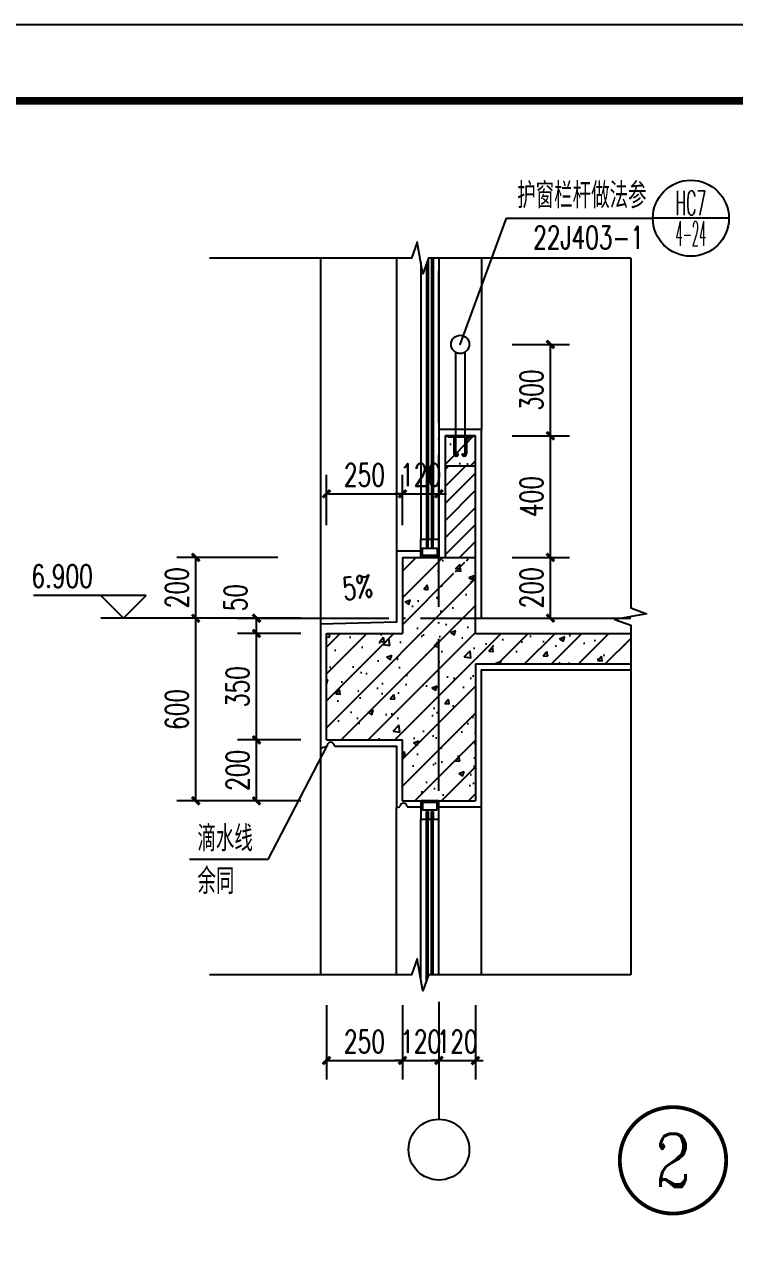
# Model space of a CAD drawing. Extents: x 79570 to 678837, y -1139230 to -612789.
# Drawn here: x 620368 to 625036, y -788711 to -780588 of the extents above; entities that cross this region are included whole.
import ezdxf
from ezdxf.enums import TextEntityAlignment as Align

# ---------------------------------------------------------------- set-up
doc = ezdxf.new("R2010")
doc.units = 0
doc.header["$LTSCALE"] = 1000
doc.header["$MEASUREMENT"] = 0
doc.linetypes.add('DOTE', pattern=[2.42, 2, -0.2, 0.02, -0.2])
for name, color, linetype in [('4', 4, 'Continuous'), ('A-剖-0.20mm.......SECT-L04', 42, 'Continuous'), ('A-剖-填充.........SECT-PATT', 156, 'Continuous'), ('A-立-护栏栏杆.....ELEV-RAIL', 123, 'Continuous'), ('A-立-线.18........ELEV-L.18', 153, 'Continuous'), ('A-通-结构剖线.....COMM-STRU-SECT', 20, 'Continuous'), ('A-通-轴线.........COMM-GRID', 27, 'DOTE'), ('A-通-门窗剖线.....COMM-GLAZ-SECT', 150, 'Continuous'), ('AXIS', 3, 'Continuous'), ('AXIS_TEXT', 7, 'Continuous'), ('DIM_ELEV', 3, 'Continuous'), ('DIM_IDEN', 210, 'Continuous'), ('DIM_LEAD', 3, 'Continuous'), ('DIM_SYMB', 3, 'Continuous'), ('PUB_DIM', 3, 'Continuous'), ('PUB_TEXT', 7, 'Continuous'), ('结-图框', 6, 'Continuous')]:
    doc.layers.add(name, color=color, linetype=linetype)
doc.layers.add('ys-notprint', color=7, linetype='Continuous', plot=False)
doc.styles.add('_TCH_DIM', font='SIMPLEX', dxfattribs={"bigfont": 'GBCBIG'})
doc.styles.add('_TCH_DIM_T3', font='SIMPLEX', dxfattribs={"width": 0.705882, "bigfont": 'GBCBIG'})
doc.styles.add('_TCH_LABEL', font='COMPLEX', dxfattribs={"bigfont": 'GBCBIG'})
doc.styles.add('COMPLEX', font='COMPLEX')
doc.styles.add('R5-WALL-DIMS-D$0$_TCH_DIM', font='SIMPLEX', dxfattribs={"bigfont": 'GBCBIG'})
doc.styles.add('蓝绿图框', font='', dxfattribs={"width": 0.7})
doc.styles.get('蓝绿图框').set_extended_font_data('SimSun')
doc.dimstyles.new('_TCH_ARCH&&25', dxfattribs={"dimtxt": 74.375, "dimasz": 25, "dimexe": 62.5, "dimexo": 75, "dimgap": 25, "dimtad": 1, "dimdec": 0, "dimzin": 0, "dimdsep": 46, "dimtxsty": '_TCH_DIM_T3', "dimblk": 'ARCHTICK', "dimcen": 0.09, "dimclrt": 7, "dimazin": 2, "dimtfac": 1, "dimtdec": 0, "dimtix": 1, "dimtmove": 2, "dimatfit": 3, "dimfxl": 1, "dimtolj": 1, "dimtzin": 0, "dimarcsym": 0})

# ---------------------------------------------------------------- blocks, each defined once
blk = doc.blocks.new('_AXISO')
blk.add_circle((0, 0), 0.5)
at = {"layer": 'AXIS_TEXT', "style": 'COMPLEX', "width": 1.041667}
blk.add_attdef('A', text='', height=0.56, dxfattribs=at).set_placement((-0.25, -0.28), (0.25, -0.28), align=Align.FIT)
blk = doc.blocks.new('A$C7B8302AA')
at = {"layer": 'A-通-门窗剖线.....COMM-GLAZ-SECT'}
for points in [[(-5.8, -58.3), (-5.8, 0), (-64.2, 0), (-64.2, -58.3), (-46.1, -58.3), (-46.1, -35), (-40.3, -35), (-40.3, -58.3), (-29.8, -58.3), (-29.8, -35), (-23.9, -35), (-23.9, -58.3)], [(-11.7, -29.2), (-11.7, -5.8), (-58.3, -5.8), (-58.3, -29.2), (-49, -29.2), (-49, -29.2), (-34.4, -29.2), (-34.4, -29.2), (-33.8, -29.2), (-33.8, -29.2), (-15.2, -29.2), (-15.2, -29.2)]]:
    blk.add_lwpolyline(points, close=True, dxfattribs=at)
blk = doc.blocks.new('全a80ym')
at = {"layer": 'A-立-护栏栏杆.....ELEV-RAIL'}
for p, q in [((-40, -5), (-40, 0)), ((-40, 0), (40, 0)), ((40, -5), (-40, -5)), ((-20.6, -5), (-20.6, -59.5)), ((-15.6, -5), (-15.6, -59.5)), ((15.6, -5), (15.6, -59.5)), ((20.6, -5), (20.6, -59.5)), ((40, 0), (40, -5)), ((-6, -59.5), (-11, -59.5)), ((6, -59.5), (11, -59.5))]:
    blk.add_line(p, q, dxfattribs=at)
for centre, radius in [((-13.3, -59.5), 7.28), ((-13.3, -59.5), 2.28), ((13.3, -59.5), 7.28), ((13.3, -59.5), 2.28)]:
    blk.add_arc(centre, radius, 180, 0, dxfattribs=at)
blk = doc.blocks.new('_ArchTick')
at = {"color": 0, "linetype": 'ByBlock', "const_width": 0.4}
blk.add_lwpolyline([(-0.5, -0.5), (0.5, 0.5)], dxfattribs=at)
blk = doc.blocks.new('*D3667')
at = {"layer": 'Defpoints', "color": 0, "transparency": 16777216}
for p in [(662391.4, -800630.9), (662641.4, -800630.9), (662641.4, -800888.3)]:
    blk.add_point(p, dxfattribs=at)
at = {"layer": 'PUB_DIM', "color": 0, "lineweight": -2, "transparency": 16777216}
for p, q in [((662391.4, -800705.9), (662391.4, -800950.8)), ((662641.4, -800705.9), (662641.4, -800950.8)), ((662391.4, -800888.3), (662641.4, -800888.3))]:
    blk.add_line(p, q, dxfattribs=at)
at = {"layer": 'PUB_DIM', "color": 0, "lineweight": -2, "transparency": 16777216, "xscale": 25, "yscale": 25, "zscale": 25, "rotation": 180}
blk.add_blockref('_ArchTick', (662391.4, -800888.3), dxfattribs=at)
at = {"layer": 'PUB_DIM', "color": 0, "lineweight": -2, "transparency": 16777216, "xscale": 25, "yscale": 25, "zscale": 25}
blk.add_blockref('_ArchTick', (662641.4, -800888.3), dxfattribs=at)
at = {"layer": 'PUB_DIM', "color": 7, "transparency": 16777216, "insert": (662516.4, -800826.1), "char_height": 74.38, "attachment_point": 5, "style": '_TCH_DIM_T3'}
blk.add_mtext('\\A1;250', dxfattribs=at)
blk = doc.blocks.new('*D3668')
at = {"layer": 'Defpoints', "color": 0, "transparency": 16777216}
for p in [(662641.4, -800630.9), (662761.4, -800630.9), (662761.4, -800888.3)]:
    blk.add_point(p, dxfattribs=at)
at = {"layer": 'PUB_DIM', "color": 0, "lineweight": -2, "transparency": 16777216}
for p, q in [((662641.4, -800705.9), (662641.4, -800950.8)), ((662761.4, -800705.9), (662761.4, -800950.8)), ((662641.4, -800888.3), (662616.4, -800888.3)), ((662641.4, -800888.3), (662761.4, -800888.3)), ((662761.4, -800888.3), (662786.4, -800888.3))]:
    blk.add_line(p, q, dxfattribs=at)
at = {"layer": 'PUB_DIM', "color": 0, "lineweight": -2, "transparency": 16777216, "xscale": 25, "yscale": 25, "zscale": 25}
blk.add_blockref('_ArchTick', (662641.4, -800888.3), dxfattribs=at)
at = {"layer": 'PUB_DIM', "color": 0, "lineweight": -2, "transparency": 16777216, "xscale": 25, "yscale": 25, "zscale": 25, "rotation": 180}
blk.add_blockref('_ArchTick', (662761.4, -800888.3), dxfattribs=at)
at = {"layer": 'PUB_DIM', "color": 7, "transparency": 16777216, "insert": (662701.4, -800826.1), "char_height": 74.38, "attachment_point": 5, "style": '_TCH_DIM_T3'}
blk.add_mtext('\\A1;120', dxfattribs=at)
blk = doc.blocks.new('*D3669')
at = {"layer": 'Defpoints', "color": 0, "transparency": 16777216}
for p in [(662761.4, -800630.9), (662881.4, -800630.9), (662881.4, -800888.3)]:
    blk.add_point(p, dxfattribs=at)
at = {"layer": 'PUB_DIM', "color": 0, "lineweight": -2, "transparency": 16777216}
for p, q in [((662761.4, -800705.9), (662761.4, -800950.8)), ((662881.4, -800705.9), (662881.4, -800950.8)), ((662761.4, -800888.3), (662736.4, -800888.3)), ((662761.4, -800888.3), (662881.4, -800888.3)), ((662881.4, -800888.3), (662906.4, -800888.3))]:
    blk.add_line(p, q, dxfattribs=at)
at = {"layer": 'PUB_DIM', "color": 0, "lineweight": -2, "transparency": 16777216, "xscale": 25, "yscale": 25, "zscale": 25}
blk.add_blockref('_ArchTick', (662761.4, -800888.3), dxfattribs=at)
at = {"layer": 'PUB_DIM', "color": 0, "lineweight": -2, "transparency": 16777216, "xscale": 25, "yscale": 25, "zscale": 25, "rotation": 180}
blk.add_blockref('_ArchTick', (662881.4, -800888.3), dxfattribs=at)
at = {"layer": 'PUB_DIM', "color": 7, "transparency": 16777216, "insert": (662821.4, -800826.1), "char_height": 74.38, "attachment_point": 5, "style": '_TCH_DIM_T3'}
blk.add_mtext('\\A1;120', dxfattribs=at)
blk = doc.blocks.new('*D3670')
at = {"layer": 'Defpoints', "color": 0, "transparency": 16777216}
for p in [(662161.4, -799434.5), (662382, -799434.5), (662382, -799484.5)]:
    blk.add_point(p, dxfattribs=at)
at = {"layer": 'PUB_DIM', "color": 0, "lineweight": -2, "transparency": 16777216}
for p, q in [((662307, -799434.5), (662098.9, -799434.5)), ((662161.4, -799484.5), (662161.4, -799434.5)), ((662307, -799484.5), (662098.9, -799484.5))]:
    blk.add_line(p, q, dxfattribs=at)
at = {"layer": 'PUB_DIM', "color": 0, "lineweight": -2, "transparency": 16777216, "xscale": 25, "yscale": 25, "zscale": 25}
for p, rotation in [((662161.4, -799434.5), 90), ((662161.4, -799484.5), 270)]:
    blk.add_blockref('_ArchTick', p, dxfattribs=dict(at, rotation=rotation))
at = {"layer": 'PUB_DIM', "color": 7, "transparency": 16777216, "insert": (662092.7, -799367), "char_height": 74.38, "attachment_point": 5, "rotation": 90, "style": '_TCH_DIM_T3'}
blk.add_mtext('\\A1;50', dxfattribs=at)
blk = doc.blocks.new('*D3671')
at = {"layer": 'Defpoints', "color": 0, "transparency": 16777216}
for p in [(662161.4, -799484.5), (662382, -799484.5), (662382, -799834.5)]:
    blk.add_point(p, dxfattribs=at)
at = {"layer": 'PUB_DIM', "color": 0, "lineweight": -2, "transparency": 16777216}
for p, q in [((662307, -799484.5), (662098.9, -799484.5)), ((662161.4, -799834.5), (662161.4, -799484.5)), ((662307, -799834.5), (662098.9, -799834.5))]:
    blk.add_line(p, q, dxfattribs=at)
at = {"layer": 'PUB_DIM', "color": 0, "lineweight": -2, "transparency": 16777216, "xscale": 25, "yscale": 25, "zscale": 25}
for p, rotation in [((662161.4, -799484.5), 90), ((662161.4, -799834.5), 270)]:
    blk.add_blockref('_ArchTick', p, dxfattribs=dict(at, rotation=rotation))
at = {"layer": 'PUB_DIM', "color": 7, "transparency": 16777216, "insert": (662099.2, -799659.5), "char_height": 74.38, "attachment_point": 5, "rotation": 90, "style": '_TCH_DIM_T3'}
blk.add_mtext('\\A1;350', dxfattribs=at)
blk = doc.blocks.new('*D3672')
at = {"layer": 'Defpoints', "color": 0, "transparency": 16777216}
for p in [(662161.4, -799834.5), (662382, -799834.5), (662382, -800034.5)]:
    blk.add_point(p, dxfattribs=at)
at = {"layer": 'PUB_DIM', "color": 0, "lineweight": -2, "transparency": 16777216}
for p, q in [((662307, -799834.5), (662098.9, -799834.5)), ((662161.4, -800034.5), (662161.4, -799834.5)), ((662307, -800034.5), (662098.9, -800034.5))]:
    blk.add_line(p, q, dxfattribs=at)
at = {"layer": 'PUB_DIM', "color": 0, "lineweight": -2, "transparency": 16777216, "xscale": 25, "yscale": 25, "zscale": 25}
for p, rotation in [((662161.4, -799834.5), 90), ((662161.4, -800034.5), 270)]:
    blk.add_blockref('_ArchTick', p, dxfattribs=dict(at, rotation=rotation))
at = {"layer": 'PUB_DIM', "color": 7, "transparency": 16777216, "insert": (662099.2, -799934.5), "char_height": 74.38, "attachment_point": 5, "rotation": 90, "style": '_TCH_DIM_T3'}
blk.add_mtext('\\A1;200', dxfattribs=at)
blk = doc.blocks.new('*D3673')
at = {"layer": 'Defpoints', "color": 0, "transparency": 16777216}
for p in [(661961.4, -799434.5), (662307, -799434.5), (662307, -800034.5)]:
    blk.add_point(p, dxfattribs=at)
at = {"layer": 'PUB_DIM', "color": 0, "lineweight": -2, "transparency": 16777216}
for p, q in [((662232, -799434.5), (661898.9, -799434.5)), ((661961.4, -800034.5), (661961.4, -799434.5)), ((662232, -800034.5), (661898.9, -800034.5))]:
    blk.add_line(p, q, dxfattribs=at)
at = {"layer": 'PUB_DIM', "color": 0, "lineweight": -2, "transparency": 16777216, "xscale": 25, "yscale": 25, "zscale": 25}
for p, rotation in [((661961.4, -799434.5), 90), ((661961.4, -800034.5), 270)]:
    blk.add_blockref('_ArchTick', p, dxfattribs=dict(at, rotation=rotation))
at = {"layer": 'PUB_DIM', "color": 7, "transparency": 16777216, "insert": (661899.2, -799734.5), "char_height": 74.38, "attachment_point": 5, "rotation": 90, "style": '_TCH_DIM_T3'}
blk.add_mtext('\\A1;600', dxfattribs=at)
blk = doc.blocks.new('*D3674')
at = {"layer": 'Defpoints', "color": 0, "transparency": 16777216}
for p in [(661961.4, -799234.5), (662307, -799234.5), (662307, -799434.5)]:
    blk.add_point(p, dxfattribs=at)
at = {"layer": 'PUB_DIM', "color": 0, "lineweight": -2, "transparency": 16777216}
for p, q in [((662232, -799234.5), (661898.9, -799234.5)), ((661961.4, -799434.5), (661961.4, -799234.5)), ((662232, -799434.5), (661898.9, -799434.5))]:
    blk.add_line(p, q, dxfattribs=at)
at = {"layer": 'PUB_DIM', "color": 0, "lineweight": -2, "transparency": 16777216, "xscale": 25, "yscale": 25, "zscale": 25}
for p, rotation in [((661961.4, -799234.5), 90), ((661961.4, -799434.5), 270)]:
    blk.add_blockref('_ArchTick', p, dxfattribs=dict(at, rotation=rotation))
at = {"layer": 'PUB_DIM', "color": 7, "transparency": 16777216, "insert": (661899.2, -799334.5), "char_height": 74.38, "attachment_point": 5, "rotation": 90, "style": '_TCH_DIM_T3'}
blk.add_mtext('\\A1;200', dxfattribs=at)
blk = doc.blocks.new('*D3675')
at = {"layer": 'Defpoints', "color": 0, "transparency": 16777216}
for p in [(662641.4, -799025.6), (662391.4, -799204), (662641.4, -799204)]:
    blk.add_point(p, dxfattribs=at)
at = {"layer": 'PUB_DIM', "color": 0, "lineweight": -2, "transparency": 16777216}
for p, q in [((662391.4, -799129), (662391.4, -798963.1)), ((662641.4, -799129), (662641.4, -798963.1)), ((662391.4, -799025.6), (662641.4, -799025.6))]:
    blk.add_line(p, q, dxfattribs=at)
at = {"layer": 'PUB_DIM', "color": 0, "lineweight": -2, "transparency": 16777216, "xscale": 25, "yscale": 25, "zscale": 25, "rotation": 180}
blk.add_blockref('_ArchTick', (662391.4, -799025.6), dxfattribs=at)
at = {"layer": 'PUB_DIM', "color": 0, "lineweight": -2, "transparency": 16777216, "xscale": 25, "yscale": 25, "zscale": 25}
blk.add_blockref('_ArchTick', (662641.4, -799025.6), dxfattribs=at)
at = {"layer": 'PUB_DIM', "color": 7, "transparency": 16777216, "insert": (662516.4, -798963.4), "char_height": 74.38, "attachment_point": 5, "style": '_TCH_DIM_T3'}
blk.add_mtext('\\A1;250', dxfattribs=at)
blk = doc.blocks.new('*D3676')
at = {"layer": 'Defpoints', "color": 0, "transparency": 16777216}
for p in [(662761.4, -799025.6), (662641.4, -799204), (662761.4, -799204)]:
    blk.add_point(p, dxfattribs=at)
at = {"layer": 'PUB_DIM', "color": 0, "lineweight": -2, "transparency": 16777216}
for p, q in [((662641.4, -799129), (662641.4, -798963.1)), ((662761.4, -799129), (662761.4, -798963.1)), ((662641.4, -799025.6), (662616.4, -799025.6)), ((662641.4, -799025.6), (662761.4, -799025.6)), ((662761.4, -799025.6), (662786.4, -799025.6))]:
    blk.add_line(p, q, dxfattribs=at)
at = {"layer": 'PUB_DIM', "color": 0, "lineweight": -2, "transparency": 16777216, "xscale": 25, "yscale": 25, "zscale": 25}
blk.add_blockref('_ArchTick', (662641.4, -799025.6), dxfattribs=at)
at = {"layer": 'PUB_DIM', "color": 0, "lineweight": -2, "transparency": 16777216, "xscale": 25, "yscale": 25, "zscale": 25, "rotation": 180}
blk.add_blockref('_ArchTick', (662761.4, -799025.6), dxfattribs=at)
at = {"layer": 'PUB_DIM', "color": 7, "transparency": 16777216, "insert": (662701.4, -798963.4), "char_height": 74.38, "attachment_point": 5, "style": '_TCH_DIM_T3'}
blk.add_mtext('\\A1;120', dxfattribs=at)
blk = doc.blocks.new('*D3677')
at = {"layer": 'Defpoints', "color": 0, "transparency": 16777216}
for p in [(662927, -799234.5), (663128.2, -799234.5), (662927, -799434.5)]:
    blk.add_point(p, dxfattribs=at)
at = {"layer": 'PUB_DIM', "color": 0, "lineweight": -2, "transparency": 16777216}
for p, q in [((663002, -799234.5), (663190.7, -799234.5)), ((663128.2, -799434.5), (663128.2, -799234.5)), ((663002, -799434.5), (663190.7, -799434.5))]:
    blk.add_line(p, q, dxfattribs=at)
at = {"layer": 'PUB_DIM', "color": 0, "lineweight": -2, "transparency": 16777216, "xscale": 25, "yscale": 25, "zscale": 25}
for p, rotation in [((663128.2, -799234.5), 90), ((663128.2, -799434.5), 270)]:
    blk.add_blockref('_ArchTick', p, dxfattribs=dict(at, rotation=rotation))
at = {"layer": 'PUB_DIM', "color": 7, "transparency": 16777216, "insert": (663066, -799334.5), "char_height": 74.38, "attachment_point": 5, "rotation": 90, "style": '_TCH_DIM_T3'}
blk.add_mtext('\\A1;200', dxfattribs=at)
blk = doc.blocks.new('*D3678')
at = {"layer": 'Defpoints', "color": 0, "transparency": 16777216}
for p in [(662927, -798834.5), (663128.2, -798834.5), (662927, -799234.5)]:
    blk.add_point(p, dxfattribs=at)
at = {"layer": 'PUB_DIM', "color": 0, "lineweight": -2, "transparency": 16777216}
for p, q in [((663002, -798834.5), (663190.7, -798834.5)), ((663128.2, -799234.5), (663128.2, -798834.5)), ((663002, -799234.5), (663190.7, -799234.5))]:
    blk.add_line(p, q, dxfattribs=at)
at = {"layer": 'PUB_DIM', "color": 0, "lineweight": -2, "transparency": 16777216, "xscale": 25, "yscale": 25, "zscale": 25}
for p, rotation in [((663128.2, -798834.5), 90), ((663128.2, -799234.5), 270)]:
    blk.add_blockref('_ArchTick', p, dxfattribs=dict(at, rotation=rotation))
at = {"layer": 'PUB_DIM', "color": 7, "transparency": 16777216, "insert": (663066, -799034.5), "char_height": 74.38, "attachment_point": 5, "rotation": 90, "style": '_TCH_DIM_T3'}
blk.add_mtext('\\A1;400', dxfattribs=at)
blk = doc.blocks.new('*D3679')
at = {"layer": 'Defpoints', "color": 0, "transparency": 16777216}
for p in [(662927, -798534.5), (663128.2, -798534.5), (662927, -798834.5)]:
    blk.add_point(p, dxfattribs=at)
at = {"layer": 'PUB_DIM', "color": 0, "lineweight": -2, "transparency": 16777216}
for p, q in [((663002, -798534.5), (663190.7, -798534.5)), ((663128.2, -798834.5), (663128.2, -798534.5)), ((663002, -798834.5), (663190.7, -798834.5))]:
    blk.add_line(p, q, dxfattribs=at)
at = {"layer": 'PUB_DIM', "color": 0, "lineweight": -2, "transparency": 16777216, "xscale": 25, "yscale": 25, "zscale": 25}
for p, rotation in [((663128.2, -798534.5), 90), ((663128.2, -798834.5), 270)]:
    blk.add_blockref('_ArchTick', p, dxfattribs=dict(at, rotation=rotation))
at = {"layer": 'PUB_DIM', "color": 7, "transparency": 16777216, "insert": (663066, -798684.5), "char_height": 74.38, "attachment_point": 5, "rotation": 90, "style": '_TCH_DIM_T3'}
blk.add_mtext('\\A1;300', dxfattribs=at)
blk = doc.blocks.new('template_浙_标准图框A1_A1_0.0000_1bed4683cac0ca9b963c039433737638')
at = {"layer": '结-图框'}
blk.add_line((831, 584), (25, 584), dxfattribs=at)
blk.add_lwpolyline([(0, 0), (841, 0), (841, 594), (0, 594)], close=True, dxfattribs=at)
at = {"layer": '结-图框', "const_width": 1}
blk.add_lwpolyline([(25, 584), (25, 10), (831, 10), (831, 584)], close=True, dxfattribs=at)
at = {"color": 6, "style": '蓝绿图框', "width": 0.7}
for tag, p in [('专业审定', (782.48, 167.5)), ('专业审核', (782.48, 158.5)), ('项目经理', (782.48, 149.5)), ('专业负责', (782.48, 140.5)), ('专业校对', (782.48, 131.5)), ('专业设计', (782.48, 122.5)), ('专业制图', (782.48, 113.5))]:
    blk.add_attdef(tag, text='', height=3, dxfattribs=at).set_placement(p, align=Align.MIDDLE)
for tag, height, p in [('日期', 3, (821.45, 113.5)), ('建设单位', 3.5, (796, 97.72)), ('项目名称', 3.5, (796, 76.96)), ('子项名称', 3.5, (796.26, 63.69)), ('图纸名称', 3.5, (796.28, 51.48)), ('图纸名称', 3.5, (796.38, 46.45)), ('图纸名称', 3.5, (796.48, 41.64)), ('项目编号', 3, (796.15, 32.75)), ('图号', 3, (789.2, 23.5)), ('修改版次', 3, (823.75, 23.5))]:
    blk.add_attdef(tag, text='', height=height, dxfattribs=at).set_placement(p, align=Align.MIDDLE_CENTER)
at = {"layer": 'ys-notprint', "color": 6, "style": '蓝绿图框', "width": 0.7}
for tag, p in [('暖通', (21.09, 577.84)), ('电气', (21.02, 564.82)), ('给排水', (21.35, 552.55)), ('结构', (21.47, 539.64)), ('建筑', (21.4, 526.53))]:
    blk.add_attdef(tag, text='', height=2.5, rotation=90.7801, dxfattribs=at).set_placement(p, align=Align.MIDDLE)
blk.add_attdef('设计发图章', text='', height=3, dxfattribs=at).set_placement((747.09, 465.48), align=Align.MIDDLE)
at = {"layer": '结-图框', "style": '蓝绿图框', "width": 0.7}
for tag, p in [('项目经理', (792.5, 572)), ('专业负责', (792.5, 564)), ('专业设计', (792.5, 556))]:
    blk.add_attdef(tag, text='', height=3.5, dxfattribs=at).set_placement(p, align=Align.MIDDLE_CENTER)
blk = doc.blocks.new('32r')
at = {"layer": 'A-剖-填充.........SECT-PATT'}
h = blk.add_hatch(dxfattribs=at)
h.set_pattern_fill('钢筋混凝土', color=256, scale=25)
h.set_pattern_definition([(45, (0, 0), (-44.194174, 44.194174), []), (50, (0, 0), (179.315046, -15.688034), [18.75, -206.25]), (355, (0, 0), (-34.687833, 188.048033), [15, -165]), (100.4514, (14.94, -1.3), (144.627345, 172.359886), [15.935047, -175.285528]), (46.1842, (0, 50), (266.81026, -41.379754), [28.125, -309.375]), (96.6356, (22.23, 46.55), (233.665676, 243.52947), [23.90257, -262.92825]), (351.1842, (0, 50), (233.665486, 243.52965), [22.5, -247.5]), (21, (25, 37.5), (149.226763, -100.654723), [18.75, -206.25]), (326, (25, 37.5), (60.828833, 181.28751), [15, -165]), (71.4514, (37.44, 29.11), (210.055657, 80.632624), [15.935047, -175.285528]), (37.5, (0, 0), (3.039964, 83.2234635), [0, -163, 0, -167.5, 0, -165.625]), (7.5, (0, 0), (65.767384, 98.602928), [0, -95.5, 0, -159.25, 0, -63.125]), (327.5, (-55.75, 0), (133.455609, -5.638718), [0, -62.5, 0, -195, 0, -258.75]), (317.5, (-80.75, 0), (145.796542, 25.026246), [0, -81.25, 0, -129.5, 0, -183.75])])
h.paths.add_polyline_path([(662881.4, -798834.5), (662871.4, -798834.5), (662871.4, -798839.5), (662852, -798839.5), (662852, -798893.9, -1), (662837.4, -798893.9), (662842.4, -798893.9, 1), (662847, -798893.9), (662847, -798839.5), (662815.8, -798839.5), (662815.8, -798893.9, 1), (662820.4, -798893.9), (662825.4, -798893.9, -1), (662810.8, -798893.9), (662810.8, -798839.5), (662791.4, -798839.5), (662791.4, -798834.5), (662781.4, -798834.5), (662781.4, -798934.5), (662881.4, -798934.5)])
h = blk.add_hatch(dxfattribs=at)
h.set_pattern_fill('ANSI31', color=256, scale=25)
h.set_pattern_definition([(45, (0, 0), (-28.0633004, 28.0633004), [])])
h.paths.add_polyline_path([(662881.4, -798934.5), (662781.4, -798934.5), (662781.4, -799234.5), (662881.4, -799234.5)])
h = blk.add_hatch(dxfattribs=at)
h.set_pattern_fill('钢筋混凝土', color=256, scale=25)
h.set_pattern_definition([(45, (44143.94, 44375.836), (-44.194174, 44.194174), []), (50, (44143.94, 44375.84), (179.315046, -15.688034), [18.75, -206.25]), (355, (44143.94, 44375.84), (-34.687833, 188.048033), [15, -165]), (100.4514, (44158.88, 44374.53), (144.627345, 172.359886), [15.935047, -175.285528]), (46.1842, (44143.94, 44425.84), (266.81026, -41.379754), [28.125, -309.375]), (96.6356, (44166.17, 44422.4), (233.665676, 243.52947), [23.90257, -262.92825]), (351.1842, (44143.94, 44425.84), (233.665486, 243.52965), [22.5, -247.5]), (21, (44168.94, 44413.34), (149.226763, -100.654723), [18.75, -206.25]), (326, (44168.94, 44413.34), (60.828833, 181.28751), [15, -165]), (71.4514, (44181.38, 44404.95), (210.055657, 80.632624), [15.935047, -175.285528]), (37.5, (44143.94, 44375.836), (3.039964, 83.2234635), [0, -163, 0, -167.5, 0, -165.625]), (7.5, (44143.94, 44375.84), (65.767384, 98.602928), [0, -95.5, 0, -159.25, 0, -63.125]), (327.5, (44088.19, 44375.836), (133.455609, -5.638718), [0, -62.5, 0, -195, 0, -258.75]), (317.5, (44063.19, 44375.84), (145.796542, 25.026246), [0, -81.25, 0, -129.5, 0, -183.75])])
h.paths.add_polyline_path([(662761.4, -799234.5), (662641.4, -799234.5), (662641.4, -799434.5), (662761.4, -799434.5)])
edge = h.paths.add_edge_path()
edge.add_line((662881.4, -799234.5), (662871.4, -799234.5))
edge.add_line((662871.4, -799234.5), (662871.4, -799239.5))
edge.add_line((662871.4, -799239.5), (662852, -799239.5))
edge.add_line((662852, -799239.5), (662852, -799293.9))
edge.add_arc((662844.7, -799293.9), 7.28, -180, 0, ccw=False)
edge.add_line((662837.4, -799293.9), (662842.4, -799293.9))
edge.add_arc((662844.7, -799293.9), 2.28, 180, 360)
edge.add_line((662847, -799293.9), (662847, -799239.5))
edge.add_line((662847, -799239.5), (662815.8, -799239.5))
edge.add_line((662815.8, -799239.5), (662815.8, -799293.9))
edge.add_arc((662818.1, -799293.9), 2.28, 180, 360)
edge.add_line((662820.4, -799293.9), (662825.4, -799293.9))
edge.add_arc((662818.1, -799293.9), 7.28, -180, 0, ccw=False)
edge.add_line((662810.8, -799293.9), (662810.8, -799239.5))
edge.add_line((662810.8, -799239.5), (662791.4, -799239.5))
edge.add_line((662791.4, -799239.5), (662791.4, -799234.5))
edge.add_line((662791.4, -799234.5), (662761.4, -799234.5))
edge.add_line((662761.4, -799234.5), (662761.4, -799434.5))
edge.add_line((662761.4, -799434.5), (662881.4, -799434.5))
edge.add_line((662881.4, -799434.5), (662881.4, -799234.5))
h.paths.add_polyline_path([(662761.4, -799434.5), (662641.4, -799434.5), (662641.4, -799484.5), (662391.4, -799484.5), (662391.4, -799834.5), (662641.4, -799834.5), (662641.4, -800034.5), (662761.4, -800034.5)])
h.paths.add_polyline_path([(663392.1, -799484.5), (662881.4, -799484.5), (662881.4, -799434.5), (662761.4, -799434.5), (662761.4, -800034.5), (662881.4, -800034.5), (662881.4, -799584.5), (663392.1, -799584.5)])
at = {"layer": 'A-剖-0.20mm.......SECT-L04'}
blk.add_line((662901.4, -799434.5), (663392.1, -799434.5), dxfattribs=at)
for points in [[(662901.4, -799434.5), (662901.4, -798814.5), (662761.4, -798814.5)], [(662701.4, -799214.5), (662621.4, -799214.5), (662621.4, -799447.4), (662371.4, -799454.5), (662371.4, -799862.1), (662393.2, -799854.5)], [(662761.4, -800054.5), (662901.4, -800054.5), (662901.4, -799604.5), (663392.1, -799604.5)], [(662417.5, -799854.5), (662621.4, -799854.5), (662621.4, -800056.7), (662632.9, -800054.5)], [(662657.1, -800054.5), (662701.4, -800054.5)]]:
    blk.add_lwpolyline(points, dxfattribs=at)
for centre in [(662405.4, -799854.5), (662645, -800054.5)]:
    blk.add_arc(centre, 12.1, 0, 180, dxfattribs=at)
at = {"layer": 'A-立-护栏栏杆.....ELEV-RAIL'}
for p, q in [((662816.4, -798560.4), (662816.4, -798834.5)), ((662846.4, -798560.4), (662846.4, -798834.5))]:
    blk.add_line(p, q, dxfattribs=at)
blk.add_circle((662831.4, -798534.5), 30, dxfattribs=at)
at = {"layer": 'A-立-线.18........ELEV-L.18'}
for p, q in [((662371.4, -798250.4), (662371.4, -799454.5)), ((662621.4, -798250.4), (662621.4, -799214.5)), ((662901.4, -798250.4), (662901.4, -798814.5)), ((662371.4, -799862.1), (662371.4, -800607.1)), ((662621.4, -800607.1), (662621.4, -800056.7)), ((662901.4, -800607.1), (662901.4, -800054.5))]:
    blk.add_line(p, q, dxfattribs=at)
at = {"layer": 'A-通-结构剖线.....COMM-STRU-SECT'}
for p, q in [((662881.4, -798834.5), (662781.4, -798834.5)), ((662781.4, -798834.5), (662781.4, -799234.5)), ((662881.4, -799234.5), (662881.4, -798834.5)), ((662881.4, -798934.5), (662781.4, -798934.5)), ((662641.4, -799234.5), (662641.4, -799484.5)), ((662641.4, -799234.5), (662881.4, -799234.5)), ((662641.4, -799234.5), (662881.4, -799234.5)), ((662881.4, -799484.5), (662881.4, -799234.5)), ((662391.4, -799834.5), (662391.4, -799484.5)), ((662391.4, -799484.5), (662641.4, -799484.5)), ((662881.4, -799484.5), (663392.1, -799484.5)), ((662881.4, -799584.5), (662881.4, -800034.5)), ((662881.4, -799584.5), (663392.1, -799584.5)), ((662391.4, -799834.5), (662641.4, -799834.5)), ((662641.4, -800034.5), (662641.4, -799834.5)), ((662641.4, -800034.5), (662881.4, -800034.5))]:
    blk.add_line(p, q, dxfattribs=at)
at = {"layer": 'A-通-轴线.........COMM-GRID', "linetype": 'DOTE', "ltscale": 0.25}
for p, q in [((662761.4, -800607.1), (662761.4, -798250.4)), ((662096.2, -799434.5), (663392.1, -799434.5))]:
    blk.add_line(p, q, dxfattribs=at)
at = {"layer": 'A-通-门窗剖线.....COMM-GLAZ-SECT'}
for points in [[(662701.4, -798263.5), (662701.4, -799174.5)], [(662720, -798270.9), (662720, -799174.5)], [(662726, -798254.5), (662726, -799174.5)], [(662736.8, -798250.4), (662736.8, -799174.5)], [(662742.8, -798250.4), (662742.8, -799174.5)], [(662761.4, -798250.4), (662761.4, -799174.5)], [(662701.4, -800620.1), (662701.4, -800094.5)], [(662720, -800627.6), (662720, -800094.5)], [(662726, -800611.1), (662726, -800094.5)], [(662736.8, -800607.1), (662736.8, -800094.5)], [(662742.8, -800607.1), (662742.8, -800094.5)], [(662761.4, -800607.1), (662761.4, -800094.5)]]:
    blk.add_lwpolyline(points, dxfattribs=at)
at = {"layer": 'AXIS'}
blk.add_line((662761.4, -800695.4), (662761.4, -801081.2), dxfattribs=at)
at = {"layer": 'DIM_ELEV'}
for p, q in [((661798.9, -799359.5), (661428.2, -799359.5)), ((661723.9, -799434.5), (661648.9, -799359.5)), ((661723.9, -799434.5), (661798.9, -799359.5)), ((661898.9, -799434.5), (661648.9, -799434.5))]:
    blk.add_line(p, q, dxfattribs=at)
at = {"layer": 'DIM_IDEN', "linetype": 'ByBlock'}
for p, q in [((662831.4, -798534.4), (662983.7, -798119.7)), ((662983.7, -798119.7), (663465.1, -798119.7)), ((663715.1, -798119.7), (663465.1, -798119.7))]:
    blk.add_line(p, q, dxfattribs=at)
for centre, radius in [((663590.1, -798119.7), 125), ((662831.3, -798534.6), 0.152)]:
    blk.add_circle(centre, radius, dxfattribs=at)
at = {"layer": 'DIM_SYMB'}
for points in [[(663392.1, -798250.4), (662727.5, -798250.4), (662708.4, -798302.9), (662689.9, -798197.9), (662671.2, -798250.4), (662006.6, -798250.4)], [(663392.1, -798250.4), (663392.1, -799400.6), (663444.6, -799419.7), (663339.6, -799438.2), (663392.1, -799456.9), (663392.1, -800607.1)], [(663392.1, -800607.1), (662727.5, -800607.1), (662708.4, -800659.6), (662689.9, -800554.6), (662671.2, -800607.1), (662006.6, -800607.1)]]:
    blk.add_lwpolyline(points, dxfattribs=at)
at = {"layer": 'DIM_SYMB', "const_width": 12.5}
blk.add_lwpolyline([(663706.3, -801216.5, 1), (663356.3, -801216.5, 1)], format="xyb", close=True, dxfattribs=at)
at = {"layer": 'A-立-护栏栏杆.....ELEV-RAIL', "extrusion": (0, 0, -1), "xscale": -1, "zscale": -1}
blk.add_blockref('全a80ym', (-662831.4, -798834.5), dxfattribs=at)
at = {"layer": 'A-通-门窗剖线.....COMM-GLAZ-SECT', "xscale": -1.028571428591385, "yscale": 1.028571428591385, "zscale": 1.028571428591385, "rotation": 180}
blk.add_blockref('A$C7B8302AA', (662767.4, -799234.5), dxfattribs=at)
at = {"layer": 'A-通-门窗剖线.....COMM-GLAZ-SECT', "xscale": 1.028571428591385, "yscale": 1.028571428591385, "zscale": 1.028571428591385}
blk.add_blockref('A$C7B8302AA', (662767.4, -800034.5), dxfattribs=at)
at = {"layer": 'AXIS', "xscale": 200, "yscale": 200, "zscale": 200}
blk.add_blockref('_AXISO', (662761.4, -801181.2), dxfattribs=at)
at = {"layer": 'PUB_TEXT', "linetype": 'ByBlock', "style": 'R5-WALL-DIMS-D$0$_TCH_DIM'}
blk.add_text('护窗栏杆做法参', height=84.4, dxfattribs=at).set_placement((663019, -798086.9))
at = {"layer": 'PUB_TEXT', "linetype": 'ByBlock', "style": '_TCH_LABEL'}
for s, width, p, p2 in [('HC7', 0.444915, (663539.7, -798109.6), (663640.4, -798109.6)), ('4-24', 0.316265, (663539.7, -798210.2), (663640.4, -798210.2))]:
    blk.add_text(s, height=80.5, dxfattribs=dict(at, width=width)).set_placement(p, p2, align=Align.FIT)
at = {"layer": 'PUB_TEXT', "linetype": 'ByBlock', "style": 'R5-WALL-DIMS-D$0$_TCH_DIM', "width": 0.705882}
blk.add_text('22J403-1', height=74.38, dxfattribs=at).set_placement((663071.3, -798220.3))
at = {"layer": 'PUB_TEXT', "style": '_TCH_DIM', "width": 0.705882}
blk.add_text('6.900', height=74.38, dxfattribs=at).set_placement((661420.7, -799333.2))
at = {"layer": 'PUB_TEXT', "style": '_TCH_LABEL'}
blk.add_text('2', height=174.7, dxfattribs=at).set_placement((663473, -801303.9), (663589.5, -801303.9), align=Align.FIT)
at = {"layer": 'PUB_DIM'}
for p1, p2, distance, picture, middle in [((662927, -798834.5), (662927, -798534.5), -201.1, '*D3679', (663066, -798684.5)), ((662927, -799234.5), (662927, -798834.5), -201.1, '*D3678', (663066, -799034.5)), ((662391.4, -799204), (662641.4, -799204), 178.4, '*D3675', (662516.4, -798963.4)), ((662641.4, -799204), (662761.4, -799204), 178.4, '*D3676', (662701.4, -798963.4)), ((662307, -799434.5), (662307, -799234.5), 345.6, '*D3674', (661899.2, -799334.5)), ((662927, -799434.5), (662927, -799234.5), -201.1, '*D3677', (663066, -799334.5)), ((662307, -800034.5), (662307, -799434.5), 345.6, '*D3673', (661899.2, -799734.5)), ((662382, -799834.5), (662382, -799484.5), 220.6, '*D3671', (662099.2, -799659.5)), ((662382, -800034.5), (662382, -799834.5), 220.6, '*D3672', (662099.2, -799934.5)), ((662391.4, -800630.9), (662641.4, -800630.9), -257.4, '*D3667', (662516.4, -800826.1)), ((662641.4, -800630.9), (662761.4, -800630.9), -257.4, '*D3668', (662701.4, -800826.1)), ((662761.4, -800630.9), (662881.4, -800630.9), -257.4, '*D3669', (662821.4, -800826.1))]:
    dim = blk.add_aligned_dim(p1=p1, p2=p2, distance=distance, dimstyle='_TCH_ARCH&&25', dxfattribs=at)
    dim.commit()
    dim.dimension.update_dxf_attribs({"geometry": picture, "text_midpoint": middle})
dim = blk.add_linear_dim(base=(662161.4, -799434.5), p1=(662382, -799484.5), p2=(662382, -799434.5), angle=90, dimstyle='_TCH_ARCH&&25', dxfattribs=at)
dim.commit()
dim.dimension.update_dxf_attribs({"geometry": '*D3670', "text_midpoint": (662092.7, -799367), "dimtype": 161})

msp = doc.modelspace()

# ---------------------------------------------------------------- linework, layer by layer
at = {"layer": 'DIM_LEAD', "linetype": 'ByBlock'}
for p, q in [((622356.7, -785329.5), (621968.1, -786074.8)), ((621968.1, -786074.8), (621451.9, -786074.8))]:
    msp.add_line(p, q, dxfattribs=at)
at = {"layer": 'DIM_SYMB'}
msp.add_lwpolyline([(622741.2, -784390.4, 0, 0, 0), (622546.1, -784415.4, 40, 0, 0), (622397.3, -784434.5, 0, 0, 0)], format="xyseb", dxfattribs=at)

# ---------------------------------------------------------------- block references
at = {"layer": '4'}
for name, p, xscale, yscale, zscale in [('template_浙_标准图框A1_A1_0.0000_1bed4683cac0ca9b963c039433737638', (610645.1, -810287.7), 50, 50, 50), ('32r', (-702429.7, 814379.4), 2, 2, 2)]:
    msp.add_blockref(name, p, dxfattribs=dict(at, xscale=xscale, yscale=yscale, zscale=zscale))

# ---------------------------------------------------------------- texts
at = {"layer": 'PUB_TEXT', "style": '_TCH_DIM', "width": 0.705882}
msp.add_text('5%', height=148.75, rotation=7.31147, dxfattribs=at).set_placement((622468.3, -784372.5))
at = {"layer": 'PUB_TEXT', "linetype": 'ByBlock', "style": '_TCH_DIM'}
for s, p in [('滴水线', (621504.4, -786022.3)), ('余同', (621504.4, -786302.3))]:
    msp.add_text(s, height=168.79, dxfattribs=at).set_placement(p)

doc.saveas('drawing.dxf')
